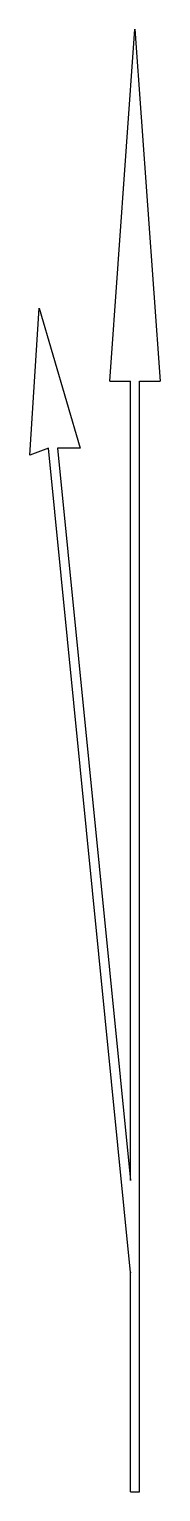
# Model space of a CAD drawing. Header units: metres. Extents: x -2.2 to 0.7, y 0 to 32.
import ezdxf

# ---------------------------------------------------------------- set-up
doc = ezdxf.new("R2010")
doc.units = ezdxf.units.M
doc.header["$PDSIZE"] = -1

msp = doc.modelspace()

# ---------------------------------------------------------------- linework, layer by layer
at = {"color": 7, "linetype": 'Continuous'}
for p, q in [((-0.45, 24.3), (0.1, 32)), ((0.1, 32), (0.65, 24.3)), ((-2.2, 22.683), (-2, 25.9)), ((-2, 25.9), (-1.1, 22.834)), ((-0.45, 24.3), (0, 24.3)), ((0, 6.809), (0, 24.3)), ((0.2, 0), (0.2, 24.3)), ((0.2, 24.3), (0.65, 24.3)), ((-1.795, 22.834), (-2.2, 22.683)), ((0, 4.8), (-1.795, 22.834)), ((-1.595, 22.834), (0, 6.809)), ((-1.1, 22.834), (-1.595, 22.834)), ((0, 0), (0, 4.8)), ((0, 0), (0.2, 0))]:
    msp.add_line(p, q, dxfattribs=at)
msp.add_point((0, 4.8), dxfattribs=at)

doc.saveas('drawing.dxf')
